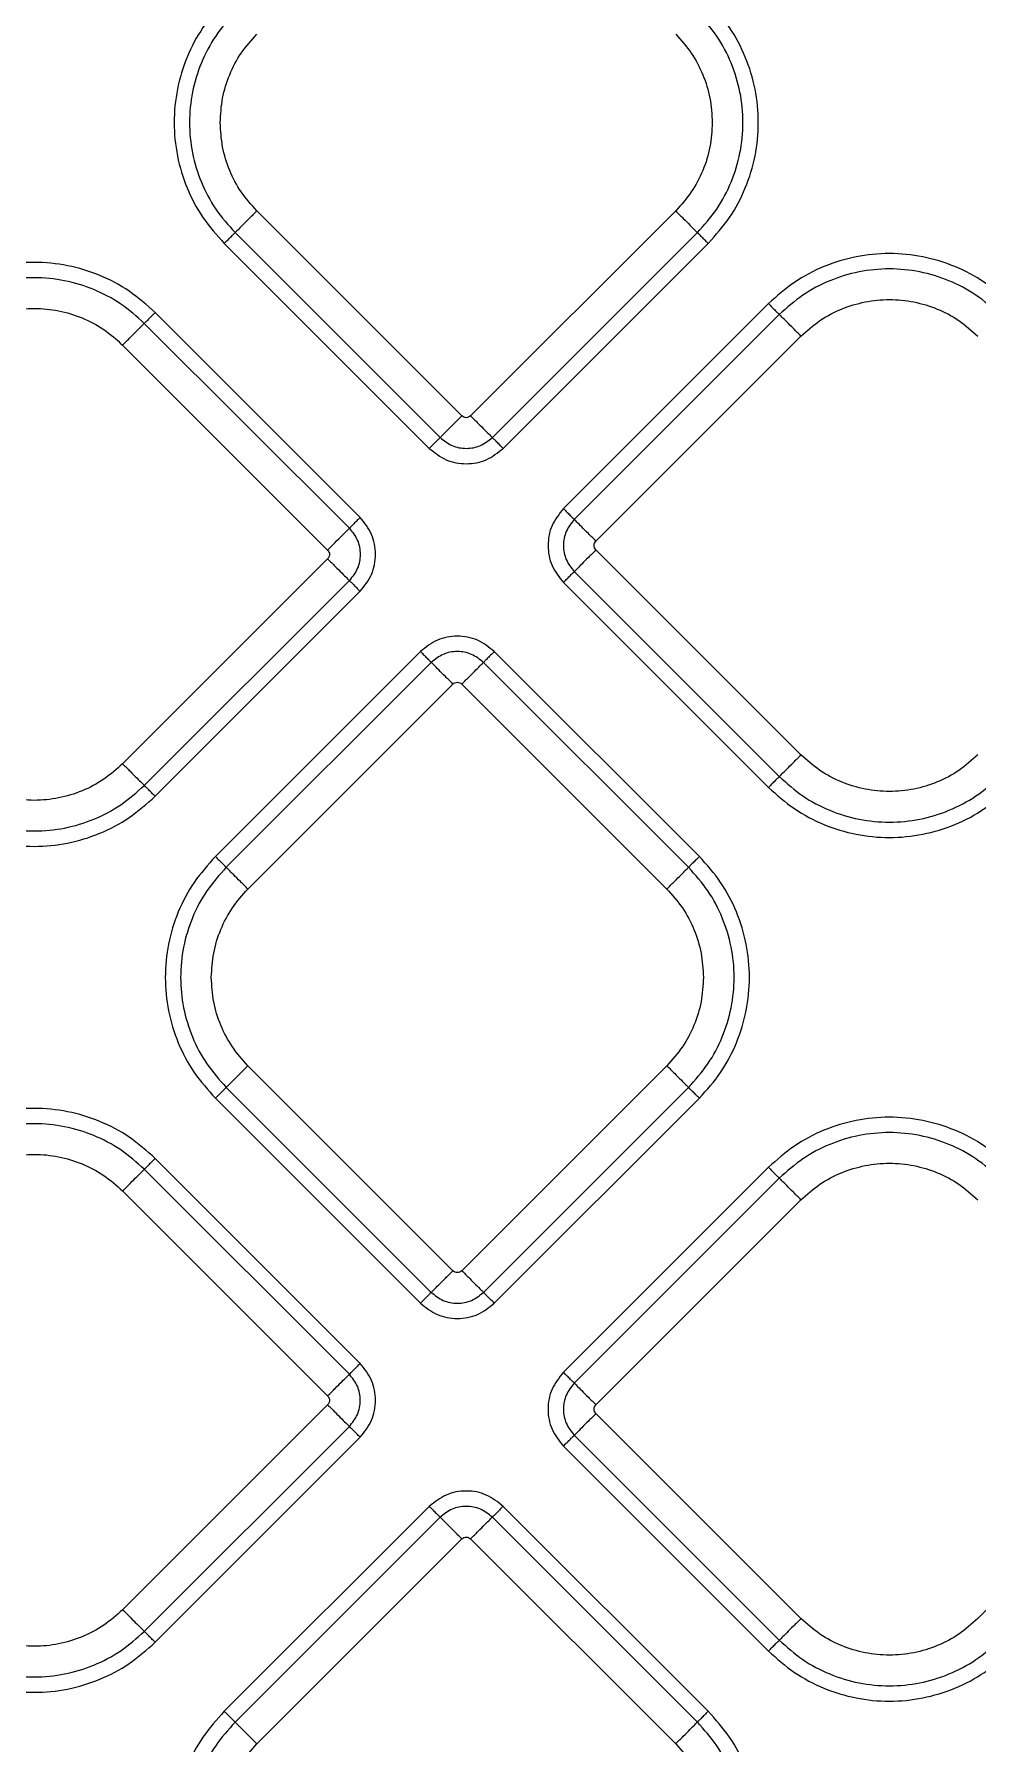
# Model space of a CAD drawing. Extents: x 400 to 501, y 484 to 634.
# Drawn here: x 442.21 to 445.24, y 551.76 to 557.25 of the extents above; entities that cross this region are included whole.
import ezdxf

# ---------------------------------------------------------------- set-up
doc = ezdxf.new("R2010")
doc.units = 0
doc.header["$MEASUREMENT"] = 0
doc.layers.add('DIM', color=3, linetype='Continuous')
doc.layers.add('GEOMETRY', color=3, linetype='Continuous', lineweight=25)

# ---------------------------------------------------------------- blocks, each defined once
blk = doc.blocks.new('2026 GRANDEE')
at = {"layer": 'GEOMETRY', "ltscale": 16}
for p, q in [((-6.8448, -40.8161), (-7.5036, -40.1573)), ((-6.1577, -40.1573), (-6.8165, -40.8161)), ((-7.5733, -40.227), (-6.9145, -40.8859)), ((-6.7468, -40.8859), (-6.088, -40.227)), ((-7.6082, -40.2619), (-6.9494, -40.9207)), ((-6.7119, -40.9207), (-6.0531, -40.2619)), ((-7.1714, -41.1428), (-7.8303, -40.4839)), ((-5.8595, -40.4554), (-6.5184, -41.1143)), ((-5.8247, -40.4903), (-6.4835, -41.1491)), ((-7.2063, -41.1776), (-7.8651, -40.5188)), ((-6.4138, -41.2189), (-5.755, -40.56)), ((-7.9349, -40.5885), (-7.276, -41.2474)), ((-5.755, -41.906), (-6.4138, -41.2471)), ((-7.276, -41.2756), (-7.9349, -41.9345)), ((-6.4835, -41.3169), (-5.8247, -41.9757)), ((-7.8651, -42.0042), (-7.2063, -41.3454)), ((-7.8303, -42.0391), (-7.1714, -41.3802)), ((-6.5184, -41.3517), (-5.8595, -42.0106)), ((-6.9779, -41.5738), (-7.6367, -42.2326)), ((-6.0816, -42.2326), (-6.7404, -41.5738)), ((-6.943, -41.6086), (-7.6019, -42.2675)), ((-6.1165, -42.2675), (-6.7753, -41.6086)), ((-7.5321, -42.3372), (-6.8733, -41.6784)), ((-6.845, -41.6784), (-6.1862, -42.3372)), ((-6.8733, -43.5642), (-7.5321, -42.9053)), ((-6.1862, -42.9053), (-6.845, -43.5642)), ((-7.6019, -42.9751), (-6.943, -43.6339)), ((-6.7753, -43.6339), (-6.1165, -42.9751)), ((-7.6367, -43.0099), (-6.9779, -43.6687)), ((-6.7404, -43.6688), (-6.0816, -43.0099)), ((-7.2063, -43.8971), (-7.8651, -43.2383)), ((-7.1714, -43.8623), (-7.8302, -43.2034)), ((-5.8596, -43.2319), (-6.5184, -43.8908)), ((-7.9348, -43.308), (-7.276, -43.9669)), ((-5.8247, -43.2668), (-6.4835, -43.9256)), ((-6.4138, -43.9954), (-5.755, -43.3365)), ((-7.276, -43.9951), (-7.9348, -44.654)), ((-7.8651, -44.7237), (-7.2063, -44.0649)), ((-5.755, -44.6825), (-6.4138, -44.0236)), ((-4.528, -44.0236), (-5.1869, -44.6825)), ((-7.8302, -44.7586), (-7.1714, -44.0997)), ((-6.5184, -44.1282), (-5.8596, -44.7871)), ((-6.4835, -44.0934), (-5.8247, -44.7522)), ((-6.9494, -44.3218), (-7.6082, -44.9806)), ((-6.0531, -44.9806), (-6.7119, -44.3218)), ((-6.9145, -44.3566), (-7.5733, -45.0154)), ((-6.088, -45.0154), (-6.7468, -44.3566)), ((-7.5036, -45.0852), (-6.8448, -44.4263)), ((-6.8165, -44.4263), (-6.1577, -45.0852))]:
    blk.add_line(p, q, dxfattribs=at)
for points in [[(-7.6082, -39.4846), (-7.6322, -39.5115), (-7.6802, -39.5652), (-7.7304, -39.6617), (-7.7622, -39.7653), (-7.7727, -39.8732), (-7.7622, -39.9812), (-7.7304, -40.0847), (-7.6802, -40.1812), (-7.6322, -40.235), (-7.6082, -40.2619)], [(-6.0531, -40.2619), (-6.0291, -40.235), (-5.9811, -40.1812), (-5.9309, -40.0847), (-5.8991, -39.9812), (-5.8886, -39.8732), (-5.8991, -39.7653), (-5.9309, -39.6617), (-5.9811, -39.5652), (-6.0291, -39.5115), (-6.0531, -39.4846)], [(-7.5733, -39.5194), (-7.5952, -39.5439), (-7.6389, -39.5929), (-7.6846, -39.6807), (-7.7135, -39.775), (-7.7231, -39.8732), (-7.7135, -39.9715), (-7.6846, -40.0658), (-7.6389, -40.1536), (-7.5952, -40.2026), (-7.5733, -40.227)], [(-6.088, -40.227), (-6.0661, -40.2026), (-6.0224, -40.1536), (-5.9767, -40.0658), (-5.9478, -39.9715), (-5.9382, -39.8732), (-5.9478, -39.775), (-5.9767, -39.6807), (-6.0224, -39.5929), (-6.0661, -39.5439), (-6.088, -39.5194)], [(-7.6213, -39.8732), (-7.6198, -39.8469), (-7.6168, -39.7943), (-7.5928, -39.7186), (-7.5563, -39.6481), (-7.5212, -39.6088), (-7.5036, -39.5892)], [(-6.1577, -39.5892), (-6.1401, -39.6088), (-6.105, -39.6481), (-6.0685, -39.7186), (-6.0445, -39.7943), (-6.0415, -39.8469), (-6.04, -39.8732)], [(-7.5036, -40.1573), (-7.5212, -40.1377), (-7.5563, -40.0984), (-7.5928, -40.0278), (-7.6168, -39.9521), (-7.6198, -39.8995), (-7.6213, -39.8732)], [(-6.04, -39.8732), (-6.0415, -39.8995), (-6.0445, -39.9521), (-6.0685, -40.0278), (-6.105, -40.0984), (-6.1401, -40.1377), (-6.1577, -40.1573)], [(-7.5036, -40.1573), (-7.5119, -40.1656), (-7.5285, -40.1821), (-7.5501, -40.2038), (-7.5667, -40.2204), (-7.5711, -40.2248), (-7.5733, -40.227)], [(-6.1577, -40.1573), (-6.1494, -40.1656), (-6.1328, -40.1821), (-6.1112, -40.2038), (-6.0946, -40.2204), (-6.0902, -40.2248), (-6.088, -40.227)], [(-7.6082, -40.2619), (-7.6041, -40.2577), (-7.5958, -40.2495), (-7.585, -40.2386), (-7.5767, -40.2303), (-7.5745, -40.2281), (-7.5733, -40.227)], [(-6.0531, -40.2619), (-6.0572, -40.2577), (-6.0655, -40.2495), (-6.0763, -40.2386), (-6.0846, -40.2303), (-6.0868, -40.2281), (-6.088, -40.227)], [(-7.8303, -40.4839), (-7.8572, -40.46), (-7.9109, -40.412), (-8.0074, -40.3617), (-8.111, -40.33), (-8.2189, -40.3194), (-8.3269, -40.33), (-8.4304, -40.3617), (-8.5269, -40.412), (-8.5807, -40.46), (-8.6076, -40.4839)], [(-5.0822, -40.4554), (-5.1091, -40.4314), (-5.1629, -40.3835), (-5.2594, -40.3332), (-5.3629, -40.3015), (-5.4709, -40.2909), (-5.5789, -40.3015), (-5.6824, -40.3332), (-5.7789, -40.3835), (-5.8327, -40.4314), (-5.8595, -40.4554)], [(-7.8651, -40.5188), (-7.8896, -40.497), (-7.9386, -40.4533), (-8.0264, -40.4075), (-8.1206, -40.3787), (-8.2189, -40.3691), (-8.3172, -40.3787), (-8.4115, -40.4075), (-8.4993, -40.4533), (-8.5482, -40.497), (-8.5727, -40.5188)], [(-5.1171, -40.4903), (-5.1416, -40.4685), (-5.1905, -40.4248), (-5.2784, -40.379), (-5.3726, -40.3502), (-5.4709, -40.3406), (-5.5692, -40.3502), (-5.6634, -40.379), (-5.7513, -40.4248), (-5.8002, -40.4685), (-5.8247, -40.4903)], [(-5.755, -40.56), (-5.7353, -40.5425), (-5.696, -40.5074), (-5.6255, -40.4707), (-5.5498, -40.4475), (-5.4709, -40.4398), (-5.392, -40.4475), (-5.3163, -40.4707), (-5.2458, -40.5074), (-5.2065, -40.5425), (-5.1868, -40.56)], [(-8.503, -40.5885), (-8.4833, -40.571), (-8.444, -40.5359), (-8.3735, -40.4992), (-8.2978, -40.476), (-8.2189, -40.4683), (-8.14, -40.476), (-8.0643, -40.4992), (-7.9938, -40.5359), (-7.9545, -40.571), (-7.9349, -40.5885)], [(-7.8303, -40.4839), (-7.8344, -40.4881), (-7.8427, -40.4964), (-7.8535, -40.5072), (-7.8618, -40.5155), (-7.864, -40.5177), (-7.8651, -40.5188)], [(-5.8595, -40.4554), (-5.8554, -40.4596), (-5.8471, -40.4679), (-5.8363, -40.4787), (-5.828, -40.487), (-5.8258, -40.4892), (-5.8247, -40.4903)], [(-5.755, -40.56), (-5.7632, -40.5517), (-5.7798, -40.5352), (-5.8014, -40.5135), (-5.818, -40.4969), (-5.8225, -40.4925), (-5.8247, -40.4903)], [(-7.9349, -40.5885), (-7.9266, -40.5803), (-7.91, -40.5637), (-7.8884, -40.542), (-7.8718, -40.5254), (-7.8673, -40.521), (-7.8651, -40.5188)], [(-6.9145, -40.8859), (-6.9123, -40.8836), (-6.9079, -40.8792), (-6.8913, -40.8626), (-6.8696, -40.841), (-6.8531, -40.8244), (-6.8448, -40.8161)], [(-6.8165, -40.8161), (-6.8082, -40.8244), (-6.7917, -40.841), (-6.77, -40.8626), (-6.7534, -40.8792), (-6.749, -40.8836), (-6.7468, -40.8859)], [(-6.9145, -40.8859), (-6.9156, -40.887), (-6.9178, -40.8892), (-6.9261, -40.8975), (-6.937, -40.9083), (-6.9452, -40.9166), (-6.9494, -40.9207)], [(-6.7119, -40.9207), (-6.7161, -40.9166), (-6.7243, -40.9083), (-6.7352, -40.8975), (-6.7435, -40.8892), (-6.7457, -40.887), (-6.7468, -40.8859)], [(-7.1714, -41.1428), (-7.1756, -41.1469), (-7.1839, -41.1552), (-7.1947, -41.166), (-7.203, -41.1743), (-7.2052, -41.1765), (-7.2063, -41.1776)], [(-6.5184, -41.1143), (-6.5142, -41.1184), (-6.506, -41.1267), (-6.4951, -41.1375), (-6.4868, -41.1458), (-6.4846, -41.148), (-6.4835, -41.1491)], [(-6.4138, -41.2189), (-6.4221, -41.2106), (-6.4386, -41.194), (-6.4603, -41.1724), (-6.4769, -41.1558), (-6.4813, -41.1513), (-6.4835, -41.1491)], [(-7.276, -41.2474), (-7.2677, -41.2391), (-7.2512, -41.2225), (-7.2295, -41.2009), (-7.2129, -41.1843), (-7.2085, -41.1799), (-7.2063, -41.1776)], [(-6.4138, -41.2471), (-6.4221, -41.2554), (-6.4386, -41.272), (-6.4603, -41.2936), (-6.4769, -41.3102), (-6.4813, -41.3146), (-6.4835, -41.3169)], [(-7.276, -41.2756), (-7.2677, -41.2839), (-7.2512, -41.3005), (-7.2295, -41.3221), (-7.2129, -41.3387), (-7.2085, -41.3432), (-7.2063, -41.3454)], [(-6.5184, -41.3517), (-6.5142, -41.3476), (-6.506, -41.3393), (-6.4951, -41.3285), (-6.4868, -41.3202), (-6.4846, -41.318), (-6.4835, -41.3169)], [(-7.2063, -41.3454), (-7.2052, -41.3465), (-7.203, -41.3487), (-7.1947, -41.357), (-7.1839, -41.3678), (-7.1756, -41.3761), (-7.1714, -41.3802)], [(-6.9779, -41.5738), (-6.9737, -41.5779), (-6.9655, -41.5862), (-6.9546, -41.597), (-6.9463, -41.6053), (-6.9441, -41.6075), (-6.943, -41.6086)], [(-6.7404, -41.5738), (-6.7446, -41.5779), (-6.7529, -41.5862), (-6.7637, -41.597), (-6.772, -41.6053), (-6.7742, -41.6075), (-6.7753, -41.6086)], [(-6.8733, -41.6784), (-6.8816, -41.6701), (-6.8981, -41.6535), (-6.9198, -41.6319), (-6.9364, -41.6153), (-6.9408, -41.6109), (-6.943, -41.6086)], [(-6.845, -41.6784), (-6.8367, -41.6701), (-6.8202, -41.6535), (-6.7985, -41.6319), (-6.7819, -41.6153), (-6.7775, -41.6109), (-6.7753, -41.6086)], [(-5.8247, -41.9757), (-5.8225, -41.9735), (-5.818, -41.9691), (-5.8014, -41.9525), (-5.7798, -41.9308), (-5.7632, -41.9142), (-5.755, -41.906)], [(-5.1868, -41.906), (-5.2065, -41.9235), (-5.2458, -41.9586), (-5.3163, -41.9953), (-5.392, -42.0185), (-5.4709, -42.0262), (-5.5498, -42.0185), (-5.6255, -41.9953), (-5.696, -41.9586), (-5.7353, -41.9235), (-5.755, -41.906)], [(-7.9349, -41.9345), (-7.9545, -41.952), (-7.9938, -41.9871), (-8.0643, -42.0238), (-8.14, -42.047), (-8.2189, -42.0547), (-8.2978, -42.047), (-8.3735, -42.0238), (-8.444, -41.9871), (-8.4833, -41.952), (-8.503, -41.9345)], [(-7.9349, -41.9345), (-7.9266, -41.9428), (-7.91, -41.9593), (-7.8884, -41.981), (-7.8718, -41.9976), (-7.8673, -42.002), (-7.8651, -42.0042)], [(-5.8247, -41.9757), (-5.8258, -41.9768), (-5.828, -41.979), (-5.8363, -41.9873), (-5.8471, -41.9981), (-5.8554, -42.0064), (-5.8595, -42.0106)], [(-5.8247, -41.9757), (-5.8002, -41.9975), (-5.7513, -42.0412), (-5.6634, -42.087), (-5.5692, -42.1158), (-5.4709, -42.1254), (-5.3726, -42.1158), (-5.2784, -42.087), (-5.1905, -42.0412), (-5.1416, -41.9975), (-5.1171, -41.9757)], [(-8.6076, -42.0391), (-8.5807, -42.0631), (-8.5269, -42.111), (-8.4304, -42.1613), (-8.3269, -42.193), (-8.2189, -42.2036), (-8.111, -42.193), (-8.0074, -42.1613), (-7.9109, -42.111), (-7.8572, -42.0631), (-7.8303, -42.0391)], [(-8.5727, -42.0042), (-8.5482, -42.026), (-8.4993, -42.0697), (-8.4115, -42.1155), (-8.3172, -42.1443), (-8.2189, -42.1539), (-8.1206, -42.1443), (-8.0264, -42.1155), (-7.9386, -42.0697), (-7.8896, -42.026), (-7.8651, -42.0042)], [(-7.8303, -42.0391), (-7.8344, -42.0349), (-7.8427, -42.0266), (-7.8535, -42.0158), (-7.8618, -42.0075), (-7.864, -42.0053), (-7.8651, -42.0042)], [(-5.8595, -42.0106), (-5.8327, -42.0345), (-5.7789, -42.0825), (-5.6824, -42.1328), (-5.5789, -42.1645), (-5.4709, -42.1751), (-5.3629, -42.1645), (-5.2594, -42.1328), (-5.1629, -42.0825), (-5.1091, -42.0345), (-5.0822, -42.0106)], [(-7.6367, -42.2326), (-7.6607, -42.2595), (-7.7087, -42.3133), (-7.759, -42.4098), (-7.7907, -42.5133), (-7.8012, -42.6213), (-7.7907, -42.7292), (-7.759, -42.8328), (-7.7087, -42.9293), (-7.6607, -42.983), (-7.6367, -43.0099)], [(-7.6367, -42.2326), (-7.6326, -42.2368), (-7.6243, -42.245), (-7.6135, -42.2559), (-7.6052, -42.2642), (-7.603, -42.2664), (-7.6019, -42.2675)], [(-6.0816, -42.2326), (-6.0857, -42.2368), (-6.094, -42.245), (-6.1048, -42.2559), (-6.1131, -42.2642), (-6.1154, -42.2664), (-6.1165, -42.2675)], [(-6.0816, -43.0099), (-6.0576, -42.983), (-6.0096, -42.9293), (-5.9594, -42.8328), (-5.9277, -42.7292), (-5.9171, -42.6213), (-5.9277, -42.5133), (-5.9594, -42.4098), (-6.0096, -42.3133), (-6.0576, -42.2595), (-6.0816, -42.2326)], [(-7.6019, -42.2675), (-7.6237, -42.292), (-7.6674, -42.3409), (-7.7131, -42.4287), (-7.742, -42.523), (-7.7516, -42.6213), (-7.742, -42.7195), (-7.7131, -42.8138), (-7.6674, -42.9016), (-7.6237, -42.9506), (-7.6019, -42.9751)], [(-7.5321, -42.3372), (-7.5404, -42.3289), (-7.557, -42.3124), (-7.5786, -42.2907), (-7.5952, -42.2741), (-7.5996, -42.2697), (-7.6019, -42.2675)], [(-6.1862, -42.3372), (-6.1779, -42.3289), (-6.1614, -42.3124), (-6.1397, -42.2907), (-6.1231, -42.2741), (-6.1187, -42.2697), (-6.1165, -42.2675)], [(-6.1165, -42.9751), (-6.0946, -42.9506), (-6.0509, -42.9016), (-6.0052, -42.8138), (-5.9763, -42.7195), (-5.9667, -42.6213), (-5.9763, -42.523), (-6.0052, -42.4287), (-6.0509, -42.3409), (-6.0946, -42.292), (-6.1165, -42.2675)], [(-7.6498, -42.6213), (-7.6483, -42.595), (-7.6453, -42.5424), (-7.6213, -42.4667), (-7.5848, -42.3961), (-7.5497, -42.3569), (-7.5321, -42.3372)], [(-6.1862, -42.3372), (-6.1686, -42.3569), (-6.1335, -42.3961), (-6.097, -42.4667), (-6.073, -42.5424), (-6.07, -42.595), (-6.0685, -42.6213)], [(-7.5321, -42.9053), (-7.5497, -42.8857), (-7.5848, -42.8464), (-7.6213, -42.7759), (-7.6453, -42.7002), (-7.6483, -42.6476), (-7.6498, -42.6213)], [(-6.0685, -42.6213), (-6.07, -42.6476), (-6.073, -42.7002), (-6.097, -42.7759), (-6.1335, -42.8464), (-6.1686, -42.8857), (-6.1862, -42.9053)], [(-7.5321, -42.9053), (-7.5404, -42.9136), (-7.557, -42.9302), (-7.5786, -42.9518), (-7.5952, -42.9684), (-7.5996, -42.9728), (-7.6019, -42.9751)], [(-6.1862, -42.9053), (-6.1779, -42.9136), (-6.1614, -42.9302), (-6.1397, -42.9518), (-6.1231, -42.9684), (-6.1187, -42.9728), (-6.1165, -42.9751)], [(-7.6367, -43.0099), (-7.6326, -43.0058), (-7.6243, -42.9975), (-7.6135, -42.9867), (-7.6052, -42.9784), (-7.603, -42.9762), (-7.6019, -42.9751)], [(-6.0816, -43.0099), (-6.0857, -43.0058), (-6.094, -42.9975), (-6.1048, -42.9867), (-6.1131, -42.9784), (-6.1154, -42.9762), (-6.1165, -42.9751)], [(-7.8302, -43.2034), (-7.8571, -43.1794), (-7.9109, -43.1315), (-8.0074, -43.0812), (-8.1109, -43.0495), (-8.2189, -43.0389), (-8.3269, -43.0495), (-8.4304, -43.0812), (-8.5269, -43.1315), (-8.5807, -43.1794), (-8.6075, -43.2034)], [(-5.0823, -43.2319), (-5.1092, -43.208), (-5.1629, -43.16), (-5.2594, -43.1097), (-5.363, -43.078), (-5.4709, -43.0674), (-5.5789, -43.078), (-5.6824, -43.1097), (-5.7789, -43.16), (-5.8327, -43.208), (-5.8596, -43.2319)], [(-7.8651, -43.2383), (-7.8896, -43.2165), (-7.9385, -43.1728), (-8.0264, -43.127), (-8.1206, -43.0982), (-8.2189, -43.0886), (-8.3172, -43.0982), (-8.4114, -43.127), (-8.4993, -43.1728), (-8.5482, -43.2165), (-8.5727, -43.2383)], [(-5.1171, -43.2668), (-5.1416, -43.245), (-5.1906, -43.2013), (-5.2784, -43.1555), (-5.3726, -43.1267), (-5.4709, -43.1171), (-5.5692, -43.1267), (-5.6635, -43.1555), (-5.7513, -43.2013), (-5.8002, -43.245), (-5.8247, -43.2668)], [(-8.503, -43.308), (-8.4833, -43.2905), (-8.444, -43.2554), (-8.3735, -43.2187), (-8.2978, -43.1955), (-8.2189, -43.1878), (-8.14, -43.1955), (-8.0643, -43.2187), (-7.9938, -43.2554), (-7.9545, -43.2905), (-7.9348, -43.308)], [(-7.9348, -43.308), (-7.9265, -43.2997), (-7.91, -43.2832), (-7.8883, -43.2615), (-7.8717, -43.2449), (-7.8673, -43.2405), (-7.8651, -43.2383)], [(-7.8302, -43.2034), (-7.8344, -43.2076), (-7.8427, -43.2159), (-7.8535, -43.2267), (-7.8618, -43.235), (-7.864, -43.2372), (-7.8651, -43.2383)], [(-5.8596, -43.2319), (-5.8554, -43.2361), (-5.8472, -43.2444), (-5.8363, -43.2552), (-5.828, -43.2635), (-5.8258, -43.2657), (-5.8247, -43.2668)], [(-5.755, -43.3365), (-5.7353, -43.319), (-5.696, -43.2839), (-5.6255, -43.2472), (-5.5498, -43.224), (-5.4709, -43.2163), (-5.392, -43.224), (-5.3163, -43.2472), (-5.2458, -43.2839), (-5.2065, -43.319), (-5.1869, -43.3365)], [(-5.755, -43.3365), (-5.7633, -43.3283), (-5.7798, -43.3117), (-5.8015, -43.29), (-5.8181, -43.2734), (-5.8225, -43.269), (-5.8247, -43.2668)], [(-6.943, -43.6339), (-6.9408, -43.6317), (-6.9364, -43.6273), (-6.9198, -43.6107), (-6.8981, -43.589), (-6.8816, -43.5724), (-6.8733, -43.5642)], [(-6.845, -43.5642), (-6.8367, -43.5724), (-6.8202, -43.589), (-6.7985, -43.6107), (-6.7819, -43.6273), (-6.7775, -43.6317), (-6.7753, -43.6339)], [(-6.943, -43.6339), (-6.9441, -43.635), (-6.9463, -43.6372), (-6.9546, -43.6455), (-6.9655, -43.6563), (-6.9737, -43.6646), (-6.9779, -43.6687)], [(-6.7404, -43.6687), (-6.7446, -43.6646), (-6.7529, -43.6563), (-6.7637, -43.6455), (-6.772, -43.6372), (-6.7742, -43.635), (-6.7753, -43.6339)], [(-7.276, -43.9669), (-7.2677, -43.9586), (-7.2512, -43.942), (-7.2295, -43.9204), (-7.2129, -43.9038), (-7.2085, -43.8993), (-7.2063, -43.8971)], [(-7.1714, -43.8623), (-7.1755, -43.8664), (-7.1838, -43.8747), (-7.1947, -43.8855), (-7.203, -43.8938), (-7.2052, -43.896), (-7.2063, -43.8971)], [(-6.4835, -43.9256), (-6.4847, -43.9245), (-6.4869, -43.9223), (-6.4952, -43.914), (-6.506, -43.9032), (-6.5143, -43.8949), (-6.5184, -43.8908)], [(-6.4835, -43.9256), (-6.4813, -43.9279), (-6.4769, -43.9323), (-6.4603, -43.9489), (-6.4387, -43.9705), (-6.4221, -43.9871), (-6.4138, -43.9954)], [(-7.276, -43.9951), (-7.2677, -44.0034), (-7.2512, -44.02), (-7.2295, -44.0416), (-7.2129, -44.0582), (-7.2085, -44.0626), (-7.2063, -44.0649)], [(-7.1714, -44.0997), (-7.1755, -44.0956), (-7.1838, -44.0873), (-7.1947, -44.0765), (-7.203, -44.0682), (-7.2052, -44.066), (-7.2063, -44.0649)], [(-6.4138, -44.0236), (-6.4221, -44.0319), (-6.4387, -44.0485), (-6.4603, -44.0701), (-6.4769, -44.0867), (-6.4813, -44.0912), (-6.4835, -44.0934)], [(-6.5184, -44.1282), (-6.5143, -44.1241), (-6.506, -44.1158), (-6.4952, -44.105), (-6.4869, -44.0967), (-6.4847, -44.0945), (-6.4835, -44.0934)], [(-6.9494, -44.3218), (-6.9452, -44.3259), (-6.937, -44.3342), (-6.9261, -44.345), (-6.9178, -44.3533), (-6.9156, -44.3555), (-6.9145, -44.3566)], [(-6.7119, -44.3218), (-6.7161, -44.3259), (-6.7243, -44.3342), (-6.7352, -44.345), (-6.7435, -44.3533), (-6.7457, -44.3555), (-6.7468, -44.3566)], [(-6.8448, -44.4263), (-6.8531, -44.4181), (-6.8696, -44.4015), (-6.8913, -44.3798), (-6.9079, -44.3633), (-6.9123, -44.3588), (-6.9145, -44.3566)], [(-6.8165, -44.4263), (-6.8082, -44.4181), (-6.7917, -44.4015), (-6.77, -44.3798), (-6.7534, -44.3633), (-6.749, -44.3588), (-6.7468, -44.3566)], [(-7.9348, -44.654), (-7.9545, -44.6715), (-7.9938, -44.7066), (-8.0643, -44.7433), (-8.14, -44.7665), (-8.2189, -44.7742), (-8.2978, -44.7665), (-8.3735, -44.7433), (-8.444, -44.7066), (-8.4833, -44.6715), (-8.503, -44.654)], [(-7.9348, -44.654), (-7.9265, -44.6622), (-7.91, -44.6788), (-7.8883, -44.7005), (-7.8717, -44.7171), (-7.8673, -44.7215), (-7.8651, -44.7237)], [(-8.5727, -44.7237), (-8.5482, -44.7455), (-8.4993, -44.7892), (-8.4114, -44.835), (-8.3172, -44.8638), (-8.2189, -44.8734), (-8.1206, -44.8638), (-8.0264, -44.835), (-7.9385, -44.7892), (-7.8896, -44.7455), (-7.8651, -44.7237)], [(-7.8302, -44.7586), (-7.8344, -44.7544), (-7.8427, -44.7461), (-7.8535, -44.7353), (-7.8618, -44.727), (-7.864, -44.7248), (-7.8651, -44.7237)], [(-5.755, -44.6825), (-5.7633, -44.6908), (-5.7798, -44.7073), (-5.8015, -44.729), (-5.8181, -44.7456), (-5.8225, -44.75), (-5.8247, -44.7522)], [(-5.1869, -44.6825), (-5.2065, -44.7), (-5.2458, -44.7351), (-5.3163, -44.7718), (-5.392, -44.795), (-5.4709, -44.8027), (-5.5498, -44.795), (-5.6255, -44.7718), (-5.696, -44.7351), (-5.7353, -44.7), (-5.755, -44.6825)], [(-8.6075, -44.7586), (-8.5807, -44.7825), (-8.5269, -44.8305), (-8.4304, -44.8808), (-8.3269, -44.9125), (-8.2189, -44.9231), (-8.1109, -44.9125), (-8.0074, -44.8808), (-7.9109, -44.8305), (-7.8571, -44.7825), (-7.8302, -44.7586)], [(-5.8596, -44.7871), (-5.8554, -44.7829), (-5.8472, -44.7746), (-5.8363, -44.7638), (-5.828, -44.7555), (-5.8258, -44.7533), (-5.8247, -44.7522)], [(-5.8596, -44.7871), (-5.8327, -44.8111), (-5.7789, -44.859), (-5.6824, -44.9093), (-5.5789, -44.941), (-5.4709, -44.9516), (-5.363, -44.941), (-5.2594, -44.9093), (-5.1629, -44.859), (-5.1092, -44.8111), (-5.0823, -44.7871)], [(-5.8247, -44.7522), (-5.8002, -44.774), (-5.7513, -44.8177), (-5.6635, -44.8635), (-5.5692, -44.8923), (-5.4709, -44.9019), (-5.3726, -44.8923), (-5.2784, -44.8635), (-5.1906, -44.8177), (-5.1416, -44.774), (-5.1171, -44.7522)], [(-7.6082, -44.9806), (-7.6322, -45.0075), (-7.6802, -45.0612), (-7.7304, -45.1577), (-7.7622, -45.2613), (-7.7727, -45.3692), (-7.7622, -45.4772), (-7.7304, -45.5807), (-7.6802, -45.6772), (-7.6322, -45.731), (-7.6082, -45.7579)], [(-7.6082, -44.9806), (-7.6041, -44.9847), (-7.5958, -44.993), (-7.585, -45.0038), (-7.5767, -45.0121), (-7.5745, -45.0143), (-7.5733, -45.0154)], [(-6.0531, -44.9806), (-6.0572, -44.9847), (-6.0655, -44.993), (-6.0763, -45.0038), (-6.0846, -45.0121), (-6.0868, -45.0143), (-6.088, -45.0154)], [(-6.0531, -45.7579), (-6.0291, -45.731), (-5.9811, -45.6772), (-5.9309, -45.5807), (-5.8991, -45.4772), (-5.8886, -45.3692), (-5.8991, -45.2613), (-5.9309, -45.1577), (-5.9811, -45.0612), (-6.0291, -45.0075), (-6.0531, -44.9806)], [(-7.5733, -45.0154), (-7.5952, -45.0399), (-7.6389, -45.0889), (-7.6846, -45.1767), (-7.7135, -45.271), (-7.7231, -45.3692), (-7.7135, -45.4675), (-7.6846, -45.5618), (-7.6389, -45.6496), (-7.5952, -45.6986), (-7.5733, -45.723)], [(-7.5036, -45.0852), (-7.5119, -45.0769), (-7.5285, -45.0603), (-7.5501, -45.0387), (-7.5667, -45.0221), (-7.5711, -45.0177), (-7.5733, -45.0154)], [(-6.1577, -45.0852), (-6.1494, -45.0769), (-6.1328, -45.0603), (-6.1112, -45.0387), (-6.0946, -45.0221), (-6.0902, -45.0177), (-6.088, -45.0154)], [(-6.088, -45.723), (-6.0661, -45.6986), (-6.0224, -45.6496), (-5.9767, -45.5618), (-5.9478, -45.4675), (-5.9382, -45.3692), (-5.9478, -45.271), (-5.9767, -45.1767), (-6.0224, -45.0889), (-6.0661, -45.0399), (-6.088, -45.0154)], [(-7.6213, -45.3692), (-7.6198, -45.3429), (-7.6168, -45.2903), (-7.5928, -45.2146), (-7.5563, -45.1441), (-7.5212, -45.1048), (-7.5036, -45.0852)], [(-6.1577, -45.0852), (-6.1401, -45.1048), (-6.105, -45.1441), (-6.0685, -45.2146), (-6.0445, -45.2903), (-6.0415, -45.3429), (-6.04, -45.3692)]]:
    blk.add_open_spline(points, degree=3, dxfattribs=at)
for points, knots in [([(-6.8165, -40.8161), (-6.8186, -40.8178), (-6.8227, -40.821), (-6.8307, -40.8225), (-6.8386, -40.821), (-6.8427, -40.8178), (-6.8448, -40.8161)], [0, 0, 0, 0, 0.250227, 0.500001, 0.749773, 1, 1, 1, 1]), ([(-6.9145, -40.8859), (-6.9023, -40.8956), (-6.8777, -40.915), (-6.8307, -40.9234), (-6.7836, -40.915), (-6.759, -40.8956), (-6.7468, -40.8859)], [0, 0, 0, 0, 0.249985, 0.499995, 0.750018, 1, 1, 1, 1]), ([(-6.9494, -40.9207), (-6.932, -40.9345), (-6.8973, -40.962), (-6.8307, -40.9739), (-6.764, -40.962), (-6.7293, -40.9345), (-6.7119, -40.9207)], [0, 0, 0, 0, 0.250039, 0.499994, 0.749965, 1, 1, 1, 1]), ([(-7.1714, -41.3802), (-7.1577, -41.3629), (-7.1302, -41.3282), (-7.1183, -41.2615), (-7.1302, -41.1948), (-7.1577, -41.1601), (-7.1714, -41.1428)], [0, 0, 0, 0, 0.250033, 0.500005, 0.749962, 1, 1, 1, 1]), ([(-6.5184, -41.1143), (-6.5321, -41.1316), (-6.5596, -41.1663), (-6.5716, -41.233), (-6.5596, -41.2997), (-6.5321, -41.3344), (-6.5184, -41.3517)], [0, 0, 0, 0, 0.2500385, 0.4999937, 0.7499651, 1, 1, 1, 1]), ([(-6.4835, -41.1491), (-6.4932, -41.1614), (-6.5127, -41.1859), (-6.5211, -41.233), (-6.5127, -41.2801), (-6.4932, -41.3046), (-6.4835, -41.3169)], [0, 0, 0, 0, 0.249985, 0.499995, 0.750018, 1, 1, 1, 1]), ([(-7.2063, -41.1776), (-7.1966, -41.1899), (-7.1772, -41.2144), (-7.1687, -41.2615), (-7.1772, -41.3086), (-7.1966, -41.3331), (-7.2063, -41.3454)], [0, 0, 0, 0, 0.249989, 0.499995, 0.750011, 1, 1, 1, 1]), ([(-6.4138, -41.2471), (-6.4154, -41.2451), (-6.4187, -41.2409), (-6.4201, -41.233), (-6.4187, -41.2251), (-6.4154, -41.2209), (-6.4138, -41.2189)], [0, 0, 0, 0, 0.250227, 0.500001, 0.749773, 1, 1, 1, 1]), ([(-7.276, -41.2474), (-7.2744, -41.2494), (-7.2711, -41.2536), (-7.2697, -41.2615), (-7.2711, -41.2694), (-7.2744, -41.2736), (-7.276, -41.2756)], [0, 0, 0, 0, 0.250227, 0.500001, 0.749773, 1, 1, 1, 1]), ([(-6.7404, -41.5738), (-6.7578, -41.56), (-6.7925, -41.5325), (-6.8592, -41.5206), (-6.9258, -41.5325), (-6.9605, -41.56), (-6.9779, -41.5738)], [0, 0, 0, 0, 0.250039, 0.499994, 0.749965, 1, 1, 1, 1]), ([(-6.7753, -41.6086), (-6.7876, -41.5989), (-6.8121, -41.5795), (-6.8592, -41.5711), (-6.9063, -41.5795), (-6.9308, -41.5989), (-6.943, -41.6086)], [0, 0, 0, 0, 0.249985, 0.499995, 0.750018, 1, 1, 1, 1]), ([(-6.8733, -41.6784), (-6.8712, -41.6767), (-6.8671, -41.6735), (-6.8592, -41.672), (-6.8512, -41.6735), (-6.8471, -41.6767), (-6.845, -41.6784)], [0, 0, 0, 0, 0.2502271, 0.500001, 0.7497726, 1, 1, 1, 1]), ([(-6.845, -43.5642), (-6.8471, -43.5658), (-6.8512, -43.5691), (-6.8592, -43.5705), (-6.8671, -43.5691), (-6.8712, -43.5658), (-6.8733, -43.5642)], [0, 0, 0, 0, 0.2502271, 0.500001, 0.7497726, 1, 1, 1, 1]), ([(-6.943, -43.6339), (-6.9308, -43.6436), (-6.9063, -43.663), (-6.8592, -43.6715), (-6.8121, -43.663), (-6.7876, -43.6436), (-6.7753, -43.6339)], [0, 0, 0, 0, 0.249985, 0.499995, 0.750018, 1, 1, 1, 1]), ([(-6.9779, -43.6687), (-6.9605, -43.6825), (-6.9258, -43.71), (-6.8592, -43.7219), (-6.7925, -43.71), (-6.7578, -43.6825), (-6.7404, -43.6688)], [0, 0, 0, 0, 0.250039, 0.499994, 0.749965, 1, 1, 1, 1]), ([(-7.2063, -44.0649), (-7.1966, -44.0526), (-7.1771, -44.0281), (-7.1687, -43.981), (-7.1771, -43.9339), (-7.1966, -43.9094), (-7.2063, -43.8971)], [0, 0, 0, 0, 0.2499848, 0.4999945, 0.7500184, 1, 1, 1, 1]), ([(-7.1714, -44.0997), (-7.1577, -44.0824), (-7.1302, -44.0477), (-7.1182, -43.981), (-7.1302, -43.9143), (-7.1577, -43.8796), (-7.1714, -43.8623)], [0, 0, 0, 0, 0.250039, 0.499994, 0.749965, 1, 1, 1, 1]), ([(-6.5184, -43.8908), (-6.5322, -43.9081), (-6.5597, -43.9428), (-6.5716, -44.0095), (-6.5597, -44.0762), (-6.5322, -44.1109), (-6.5184, -44.1282)], [0, 0, 0, 0, 0.2500385, 0.4999937, 0.7499651, 1, 1, 1, 1]), ([(-7.276, -43.9669), (-7.2744, -43.9689), (-7.2711, -43.9731), (-7.2696, -43.981), (-7.2711, -43.9889), (-7.2744, -43.9931), (-7.276, -43.9951)], [0, 0, 0, 0, 0.2502271, 0.500001, 0.7497726, 1, 1, 1, 1]), ([(-6.4835, -43.9256), (-6.4933, -43.9379), (-6.5127, -43.9624), (-6.5211, -44.0095), (-6.5127, -44.0566), (-6.4933, -44.0811), (-6.4835, -44.0934)], [0, 0, 0, 0, 0.249985, 0.499995, 0.750018, 1, 1, 1, 1]), ([(-6.4138, -44.0236), (-6.4155, -44.0216), (-6.4187, -44.0174), (-6.4202, -44.0095), (-6.4187, -44.0016), (-6.4155, -43.9974), (-6.4138, -43.9954)], [0, 0, 0, 0, 0.250227, 0.500001, 0.749773, 1, 1, 1, 1]), ([(-6.7119, -44.3218), (-6.7293, -44.308), (-6.764, -44.2805), (-6.8306, -44.2686), (-6.8973, -44.2805), (-6.932, -44.308), (-6.9494, -44.3218)], [0, 0, 0, 0, 0.250039, 0.499994, 0.749965, 1, 1, 1, 1]), ([(-6.7468, -44.3566), (-6.759, -44.3469), (-6.7836, -44.3275), (-6.8307, -44.3191), (-6.8777, -44.3275), (-6.9023, -44.3469), (-6.9145, -44.3566)], [0, 0, 0, 0, 0.2499848, 0.4999945, 0.7500184, 1, 1, 1, 1]), ([(-6.8448, -44.4263), (-6.8427, -44.4247), (-6.8386, -44.4214), (-6.8307, -44.42), (-6.8227, -44.4214), (-6.8186, -44.4247), (-6.8165, -44.4263)], [0, 0, 0, 0, 0.250227, 0.500001, 0.749773, 1, 1, 1, 1])]:
    blk.add_open_spline(points, degree=3, knots=knots, dxfattribs=at)

msp = doc.modelspace()

# ---------------------------------------------------------------- block references
at = {"layer": 'DIM'}
msp.add_blockref('2026 GRANDEE', (450.4248, 596.8403), dxfattribs=at)

doc.saveas('drawing.dxf')
